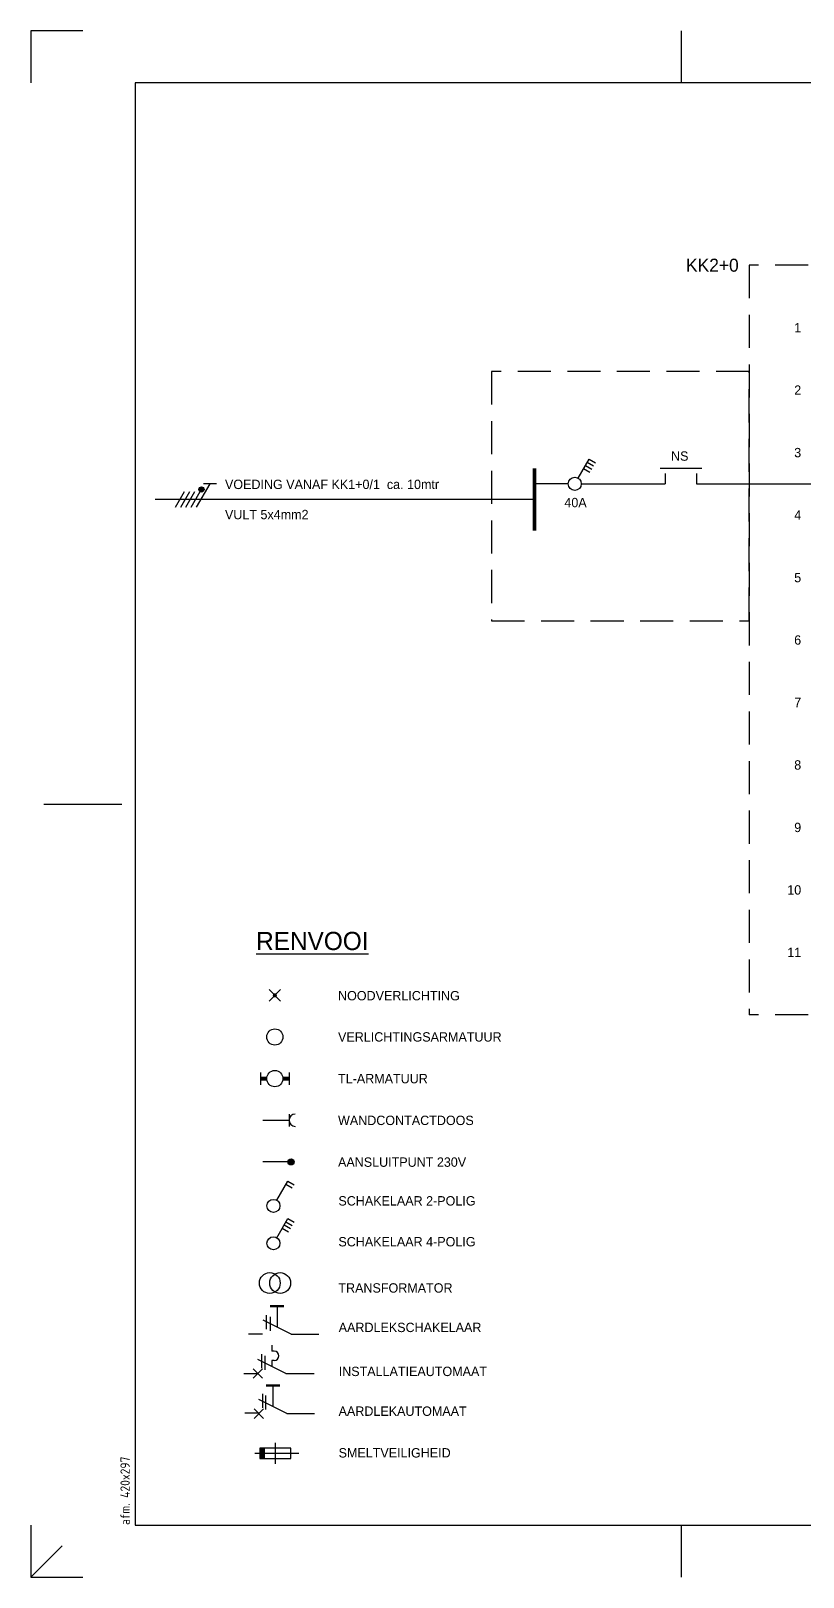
# Model space of a CAD drawing. Header units: millimetres. Extents: x 0 to 420, y 0 to 297.
# Drawn here: x 0 to 148.4, y 0 to 297 of the extents above; entities that cross this region are included whole.
import ezdxf
from ezdxf.enums import TextEntityAlignment as Align

# ---------------------------------------------------------------- set-up
doc = ezdxf.new("R2010")
doc.units = ezdxf.units.MM
doc.linetypes.add('HIDDEN', pattern=[9.525, 6.35, -3.175])
doc.layers.get('0').update_dxf_attribs({"linetype": 'CONTINUOUS'})
for name, color, linetype in [('00att018', 1, 'CONTINUOUS'), ('00kad018', 1, 'CONTINUOUS'), ('00kad070', 5, 'CONTINUOUS'), ('BL$2----_KADER', 7, 'CONTINUOUS'), ('EL$1----', 3, 'CONTINUOUS'), ('EL$1----_KK2+0', 3, 'CONTINUOUS')]:
    doc.layers.add(name, color=color, linetype=linetype)
doc.styles.add('BURO-018', font='BUROFONT', dxfattribs={"height": 1.8})
doc.styles.add('BURO-035', font='BUROFONT.shx', dxfattribs={"height": 3.5})
doc.styles.add('ISO', font='isocp.shx')
doc.styles.add('STABICAD-018', font='isocp', dxfattribs={"height": 1.8})

# ---------------------------------------------------------------- blocks, each defined once
blk = doc.blocks.new('a3-windesheim-hor')
at = {"layer": '00kad018', "color": 1}
for p, q in [((0, 297), (0, 287)), ((10, 297), (0, 297)), ((125, 287), (125, 297)), ((2.5, 148.5), (17.5, 148.5)), ((0, 10), (0, 0)), ((125, 0), (125, 10)), ((0, 0), (6, 6)), ((0, 0), (10, 0))]:
    blk.add_line(p, q, dxfattribs=at)
at = {"layer": '00kad070', "color": 5}
for p, q in [((20, 287), (20, 10)), ((410, 287), (20, 287)), ((20, 10), (410, 10))]:
    blk.add_line(p, q, dxfattribs=at)
at = {"layer": '00att018', "color": 1, "style": 'ISO'}
blk.add_text('afm. 420x297', height=1.8, rotation=90, dxfattribs=at).set_placement((19, 10))
blk = doc.blocks.new('RENV_DION')
at = {"layer": 'EL$1----', "linetype": 'Continuous'}
for p, q in [((485.12, 256.64), (487.32, 254.44)), ((487.32, 256.64), (485.12, 254.44)), ((483.5, 238.37), (483.5, 240.7)), ((488.94, 240.7), (488.94, 238.37)), ((488.94, 232.7), (488.94, 230.37)), ((483.89, 231.54), (488.94, 231.54)), ((489.33, 223.54), (483.89, 223.54)), ((486.57, 208.98), (488.69, 212.65)), ((487.99, 211.43), (489.2, 210.73)), ((488.34, 212.04), (489.55, 211.34)), ((488.69, 212.65), (489.9, 211.95)), ((487.64, 210.83), (488.85, 210.13)), ((489.35, 190.42), (483.95, 193.12)), ((484.62, 191.43), (484.62, 194.13)), ((485.3, 193.8), (485.3, 191.1)), ((486.65, 195.82), (486.65, 191.77)), ((485.66, 188.31), (485.66, 187.19)), ((486.11, 187.19), (485.66, 187.19)), ((488.36, 182.91), (482.96, 185.61)), ((483.63, 186.63), (483.63, 183.93)), ((484.31, 186.29), (484.31, 183.59)), ((486.11, 185.39), (485.66, 185.39)), ((485.66, 185.39), (485.66, 184.26)), ((480.26, 182.91), (482.96, 182.91)), ((482.06, 183.81), (483.86, 182.01)), ((483.86, 183.81), (482.06, 182.01)), ((488.36, 182.91), (493.76, 182.91)), ((485.84, 180.58), (485.84, 176.53)), ((484.04, 176.08), (482.24, 174.28)), ((482.24, 176.08), (484.04, 174.28)), ((488.54, 175.18), (483.14, 177.88)), ((486.31, 169.57), (486.31, 165.57)), ((482.39, 167.57), (490.81, 167.57)), ((489.31, 168.57), (483.31, 168.57)), ((483.31, 168.57), (483.31, 166.57)), ((483.31, 166.57), (489.31, 166.57)), ((489.31, 166.57), (489.31, 168.57))]:
    blk.add_line(p, q, dxfattribs=at)
at = {"layer": 'EL$1----', "color": 3, "linetype": 'Continuous'}
for p, q in [((486.57, 216.18), (488.69, 219.85)), ((488.69, 219.85), (489.9, 219.15)), ((488.34, 219.25), (489.55, 218.55))]:
    blk.add_line(p, q, dxfattribs=at)
at = {"layer": 'EL$1----'}
for p, q in [((483.86, 190.42), (481.16, 190.42)), ((489.35, 190.42), (494.66, 190.42)), ((483.9, 176.31), (483.9, 179.01)), ((484.49, 175.97), (484.49, 178.67)), ((483.14, 175.29), (480.44, 175.29)), ((488.54, 175.18), (493.85, 175.18))]:
    blk.add_line(p, q, dxfattribs=at)
at = {"layer": 'EL$1----', "linetype": 'Continuous'}
for points, const_width in [([(486.41, 255.54, 1), (486.02, 255.54, 1)], 0.389), ([(489.33, 223.83, 1), (489.33, 223.24, 1)], 0.583)]:
    blk.add_lwpolyline(points, format="xyb", close=True, dxfattribs=dict(at, const_width=const_width))
for points, const_width in [([(484.66, 239.54), (483.5, 239.54)], 0.778), ([(487.77, 239.54), (488.94, 239.54)], 0.778), ([(485.3, 195.82), (488, 195.82)], 0.45), ([(484.49, 180.58), (487.19, 180.58)], 0.45)]:
    blk.add_lwpolyline(points, dxfattribs=dict(at, const_width=const_width))
for centre, radius in [((486.22, 247.54), 1.56), ((486.22, 239.54), 1.56), ((489.33, 223.54), 0.583), ((485.95, 207.9), 1.25), ((485.24, 200.27), 2), ((487.24, 200.27), 2)]:
    blk.add_circle(centre, radius, dxfattribs=at)
at = {"layer": 'EL$1----', "color": 3, "linetype": 'Continuous'}
blk.add_circle((485.95, 215.1), 1.25, dxfattribs=at)
at = {"layer": 'EL$1----', "linetype": 'Continuous'}
for centre, radius, start, end in [((490.11, 231.54), 1.17, 90, 270), ((486.11, 186.29), 0.9, 270, 90)]:
    blk.add_arc(centre, radius, start, end, dxfattribs=at)
blk.add_solid([(483.31, 168.57), (484.31, 168.57), (483.31, 166.57), (484.31, 166.57)], dxfattribs=at)
at = {"layer": 'EL$1----', "color": 3, "style": 'BURO-035'}
blk.add_text('%%URENVOOI', height=3.5, dxfattribs=at).set_placement((482.63, 264.23))
at = {"layer": 'EL$1----', "color": 1, "style": 'BURO-018'}
for s, p in [('NOODVERLICHTING', (498.36, 255.47)), ('VERLICHTINGSARMATUUR', (498.36, 247.55)), ('TL-ARMATUUR', (498.36, 239.54)), ('WANDCONTACTDOOS', (498.36, 231.52)), ('AANSLUITPUNT 230V', (498.36, 223.5)), ('SCHAKELAAR 2-POLIG', (498.43, 216.06)), ('SCHAKELAAR 4-POLIG', (498.43, 208.21)), ('TRANSFORMATOR', (498.43, 199.33)), ('AARDLEKSCHAKELAAR', (498.49, 191.75)), ('INSTALLATIEAUTOMAAT', (498.49, 183.3)), ('AARDLEKAUTOMAAT', (498.47, 175.66)), ('SMELTVEILIGHEID', (498.47, 167.66))]:
    blk.add_text(s, height=1.8, dxfattribs=at).set_placement(p, align=Align.MIDDLE_LEFT)
blk = doc.blocks.new('HL3')
at = {"color": 0, "linetype": 'Continuous'}
for p, q in [((-3, 6.98), (-3, 4.48)), ((-3, 5.73), (1.5, 3.13)), ((1.5, 2.13), (-1.5, 3.87)), ((1.5, 1.13), (-1.5, 2.87)), ((1.5, 0.13), (-1.5, 1.87)), ((1.5, -0.87), (-1.5, 0.87))]:
    blk.add_line(p, q, dxfattribs=at)
at = {"color": 0, "linetype": 'Continuous', "const_width": 0.5}
blk.add_lwpolyline([(-1.68, 4.12, 1), (-2.18, 4.12, 1)], format="xyb", close=True, dxfattribs=at)
at = {"color": 0, "linetype": 'Continuous'}
blk.add_circle((-1.93, 4.12), 0.5, dxfattribs=at)
blk = doc.blocks.new('1114A3A')
at = {"color": 0, "linetype": 'Continuous'}
for p, q in [((0.62, 1.08), (2.74, 4.75)), ((2.04, 3.54), (3.25, 2.84)), ((2.39, 4.14), (3.6, 3.44)), ((2.74, 4.75), (3.95, 4.05)), ((1.69, 2.93), (2.9, 2.23))]:
    blk.add_line(p, q, dxfattribs=at)
blk.add_circle((0, 0), 1.25, dxfattribs=at)
at = {"color": 0, "linetype": 'Continuous', "style": 'BURO-018', "flags": 1}
for tag, p in [('E_ID', (0, 0.08)), ('E_MATCODE', (0, -4.92))]:
    blk.add_attdef(tag, p, '', height=1.8, dxfattribs=at)
at = {"color": 0, "linetype": 'Continuous', "style": 'BURO-018'}
blk.add_attdef('E_IGS', text='', height=1.8, dxfattribs=at).set_placement((3, 0.08), align=Align.MIDDLE_LEFT)
blk = doc.blocks.new('CE_0702A1')
at = {"color": 0, "linetype": 'Continuous'}
for p, q in [((-3, -7), (-3, 1)), ((-2, 0), (0, 0)), ((-2, -6), (0, -6))]:
    blk.add_line(p, q, dxfattribs=at)
at = {"color": 0, "linetype": 'Continuous', "style": 'STABICAD-018'}
blk.add_attdef('TERMINALCLAMP1', text='', height=1.8, dxfattribs=at).set_placement((-1, 1), align=Align.RIGHT)
at = {"color": 0, "linetype": 'Continuous', "style": 'STABICAD-018', "flags": 1}
for tag in ['ARTICLECODE', 'CODING']:
    blk.add_attdef(tag, text='', height=1.8, dxfattribs=at).set_placement((0, 0), align=Align.MIDDLE)
at = {"color": 0, "linetype": 'Continuous', "style": 'STABICAD-018'}
blk.add_attdef('TERMINALCLAMP2', text='', height=1.8, dxfattribs=at).set_placement((-1, -7), align=Align.TOP_RIGHT)

msp = doc.modelspace()

# ---------------------------------------------------------------- linework, layer by layer
at = {"layer": 'EL$1----'}
msp.add_line((103.25, 210), (96.76, 210), dxfattribs=at)
at = {"layer": 'EL$1----', "ltscale": 0.2}
for p, q in [((105.75, 210), (121.88, 210)), ((127.88, 210), (150, 210)), ((96.76, 207), (23.88, 207))]:
    msp.add_line(p, q, dxfattribs=at)
at = {"layer": 'EL$1----', "color": 1, "linetype": 'HIDDEN'}
msp.add_lwpolyline([(138, 231.56), (88.5, 231.56), (88.5, 183.71), (138, 183.71)], close=True, dxfattribs=at)
at = {"layer": 'EL$1----', "ltscale": 0.2, "const_width": 0.7}
msp.add_lwpolyline([(96.76, 201), (96.76, 213)], dxfattribs=at)
at = {"layer": 'EL$1----_KK2+0', "color": 1, "linetype": 'HIDDEN'}
for p, q in [((138, 252), (138, 108)), ((216, 252), (138, 252)), ((216, 108), (138, 108))]:
    msp.add_line(p, q, dxfattribs=at)

# ---------------------------------------------------------------- block references
at = {"layer": 'BL$2----_KADER'}
for name, p in [('a3-windesheim-hor', (0, 0)), ('RENV_DION', (-439.35, -143.79))]:
    msp.add_blockref(name, p, dxfattribs=at)
at = {"layer": 'EL$1----'}
ref = msp.add_blockref('1114A3A', (104.5, 210), dxfattribs=at)
ref.add_attrib('E_IGS', '40A', dxfattribs={"layer": '0', "color": 1, "linetype": 'Continuous', "height": 1.8, "style": 'BURO-018'}).set_placement((102.5, 206.4), align=Align.MIDDLE_LEFT)
at = {"layer": 'EL$1----', "linetype": 'Continuous', "rotation": 270}
msp.add_blockref('CE_0702A1', (127.88, 210), dxfattribs=at)
at = {"layer": 'EL$1----', "ltscale": 0.2, "rotation": 270}
msp.add_blockref('HL3', (28.65, 207), dxfattribs=at)

# ---------------------------------------------------------------- texts
at = {"layer": 'EL$1----', "color": 1, "linetype": 'Continuous', "ltscale": 0.2, "style": 'BURO-018'}
msp.add_text('VOEDING VANAF KK1+0/1  ca. 10mtr', height=1.8, dxfattribs=at).set_placement((37.29, 209))
msp.add_text('VULT 5x4mm2', height=1.8, dxfattribs=at).set_placement((37.29, 205), align=Align.TOP_LEFT)
at = {"layer": 'EL$1----_KK2+0', "color": 2, "style": 'BURO-018'}
msp.add_text('KK2+0', height=2.5, dxfattribs=at).set_placement((136, 252), align=Align.MIDDLE_RIGHT)
at = {"layer": 'EL$1----_KK2+0', "color": 1, "style": 'BURO-018'}
for s, p in [('1', (148, 240)), ('2', (148, 228)), ('3', (148, 216)), ('NS', (126.34, 215.34)), ('4', (148, 204)), ('5', (148, 192)), ('6', (148, 180)), ('7', (148, 168)), ('8', (148, 156)), ('9', (148, 144)), ('10', (148, 132)), ('11', (148, 120))]:
    msp.add_text(s, height=1.8, dxfattribs=at).set_placement(p, align=Align.MIDDLE_RIGHT)

doc.saveas('drawing.dxf')
